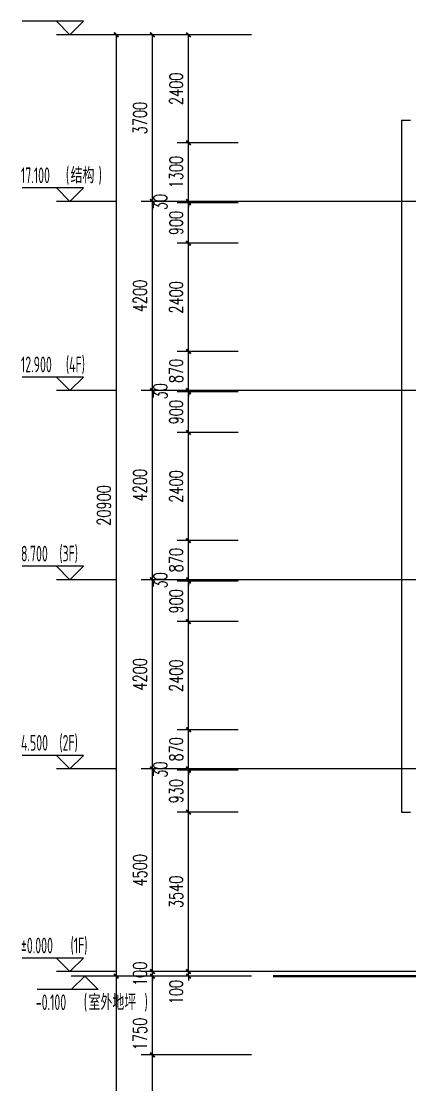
# Model space of a CAD drawing. Extents: x 1106790 to 1313746, y -134124 to 12249.
# Drawn here: x 1240085 to 1248703, y -113800 to -90188 of the extents above; entities that cross this region are included whole.
import ezdxf

# ---------------------------------------------------------------- set-up
doc = ezdxf.new("R2010")
doc.units = 0
doc.header["$LTSCALE"] = 1000
doc.header["$MEASUREMENT"] = 0
for name, color, linetype in [('01-标注_尺寸', 124, 'Continuous'), ('01-标注_标高', 200, 'Continuous'), ('01-标注_轴线坐标', 132, 'Continuous'), ('02-TEXT_标注', 130, 'Continuous'), ('A-SUR_看线', 231, 'Continuous'), ('A_STR-砌块墙', 121, 'Continuous')]:
    doc.layers.add(name, color=color, linetype=linetype)
doc.layers.add('04-不打印_辅助线', color=165, linetype='Continuous', plot=False)
doc.styles.add('_TCH_DIM', font='ROS1', dxfattribs={"width": 0.8, "bigfont": 'JD'})
doc.styles.add('_TCH_DIM_T3', font='SIMPLEX', dxfattribs={"width": 0.705882, "bigfont": 'GBCBIG'})
doc.dimstyles.new('_TCH_ARCH&&100', dxfattribs={"dimtxt": 297.5, "dimasz": 100, "dimexe": 250, "dimexo": 300, "dimgap": 126.25, "dimtad": 1, "dimdec": 0, "dimzin": 0, "dimdsep": 46, "dimtxsty": '_TCH_DIM_T3', "dimblk": 'ARCHTICK', "dimcen": 0.09, "dimclrt": 7, "dimazin": 2, "dimtfac": 1, "dimtdec": 0, "dimtix": 1, "dimtmove": 2, "dimatfit": 3, "dimfxl": 0, "dimtolj": 1, "dimtzin": 0, "dimarcsym": 0})

# ---------------------------------------------------------------- blocks, each defined once
blk = doc.blocks.new('_ArchTick')
at = {"color": 0, "linetype": 'ByBlock', "const_width": 0.4}
blk.add_lwpolyline([(-0.5, -0.5), (0.5, 0.5)], dxfattribs=at)
blk = doc.blocks.new('*D303')
at = {"layer": '01-标注_轴线坐标', "color": 0, "lineweight": -2, "transparency": 16777216}
for p, q in [((1245194, -111388), (1241944, -111388)), ((1242194, -117538), (1242194, -111388)), ((1245194, -117538), (1241944, -117538))]:
    blk.add_line(p, q, dxfattribs=at)
at = {"layer": 'Defpoints', "color": 0, "transparency": 16777216}
for p in [(1242194, -111388), (1245494, -111388), (1245494, -117538)]:
    blk.add_point(p, dxfattribs=at)
at = {"layer": '01-标注_轴线坐标', "color": 0, "lineweight": -2, "transparency": 16777216, "xscale": 100, "yscale": 100, "zscale": 100}
for p, rotation in [((1242194, -111388), 90), ((1242194, -117538), 270)]:
    blk.add_blockref('_ArchTick', p, dxfattribs=dict(at, rotation=rotation))
at = {"layer": '01-标注_轴线坐标', "color": 7, "transparency": 16777216, "insert": (1241919, -114463), "char_height": 297.5, "attachment_point": 5, "rotation": 90, "style": '_TCH_DIM_T3'}
blk.add_mtext('\\A1;6150', dxfattribs=at)
blk = doc.blocks.new('*D304')
at = {"layer": '01-标注_轴线坐标', "color": 0, "lineweight": -2, "transparency": 16777216}
for p, q in [((1245194, -90488), (1241944, -90488)), ((1242194, -111388), (1242194, -90488)), ((1245194, -111388), (1241944, -111388))]:
    blk.add_line(p, q, dxfattribs=at)
at = {"layer": 'Defpoints', "color": 0, "transparency": 16777216}
for p in [(1242194, -90488), (1245494, -90488), (1245494, -111388)]:
    blk.add_point(p, dxfattribs=at)
at = {"layer": '01-标注_轴线坐标', "color": 0, "lineweight": -2, "transparency": 16777216, "xscale": 100, "yscale": 100, "zscale": 100}
for p, rotation in [((1242194, -90488), 90), ((1242194, -111388), 270)]:
    blk.add_blockref('_ArchTick', p, dxfattribs=dict(at, rotation=rotation))
at = {"layer": '01-标注_轴线坐标', "color": 7, "transparency": 16777216, "insert": (1241919, -100938), "char_height": 297.5, "attachment_point": 5, "rotation": 90, "style": '_TCH_DIM_T3'}
blk.add_mtext('\\A1;20900', dxfattribs=at)
blk = doc.blocks.new('*D305')
at = {"layer": '01-标注_轴线坐标', "color": 0, "lineweight": -2, "transparency": 16777216}
for p, q in [((1245194, -113138), (1242744, -113138)), ((1242994, -117538), (1242994, -113138)), ((1245194, -117538), (1242744, -117538))]:
    blk.add_line(p, q, dxfattribs=at)
at = {"layer": 'Defpoints', "color": 0, "transparency": 16777216}
for p in [(1242994, -113138), (1245494, -113138), (1245494, -117538)]:
    blk.add_point(p, dxfattribs=at)
at = {"layer": '01-标注_轴线坐标', "color": 0, "lineweight": -2, "transparency": 16777216, "xscale": 100, "yscale": 100, "zscale": 100}
for p, rotation in [((1242994, -113138), 90), ((1242994, -117538), 270)]:
    blk.add_blockref('_ArchTick', p, dxfattribs=dict(at, rotation=rotation))
at = {"layer": '01-标注_轴线坐标', "color": 7, "transparency": 16777216, "insert": (1242719, -115338), "char_height": 297.5, "attachment_point": 5, "rotation": 90, "style": '_TCH_DIM_T3'}
blk.add_mtext('\\A1;4400', dxfattribs=at)
blk = doc.blocks.new('*D306')
at = {"layer": '01-标注_轴线坐标', "color": 0, "lineweight": -2, "transparency": 16777216}
for p, q in [((1245194, -111388), (1242744, -111388)), ((1242994, -113138), (1242994, -111388)), ((1245194, -113138), (1242744, -113138))]:
    blk.add_line(p, q, dxfattribs=at)
at = {"layer": 'Defpoints', "color": 0, "transparency": 16777216}
for p in [(1242994, -111388), (1245494, -111388), (1245494, -113138)]:
    blk.add_point(p, dxfattribs=at)
at = {"layer": '01-标注_轴线坐标', "color": 0, "lineweight": -2, "transparency": 16777216, "xscale": 100, "yscale": 100, "zscale": 100}
for p, rotation in [((1242994, -111388), 90), ((1242994, -113138), 270)]:
    blk.add_blockref('_ArchTick', p, dxfattribs=dict(at, rotation=rotation))
at = {"layer": '01-标注_轴线坐标', "color": 7, "transparency": 16777216, "insert": (1242719, -112673), "char_height": 297.5, "attachment_point": 5, "rotation": 90, "style": '_TCH_DIM_T3'}
blk.add_mtext('\\A1;1750', dxfattribs=at)
blk = doc.blocks.new('*D307')
at = {"layer": '01-标注_轴线坐标', "color": 0, "lineweight": -2, "transparency": 16777216}
for p, q in [((1242994, -111288), (1242994, -111188)), ((1245194, -111288), (1242744, -111288)), ((1245194, -111388), (1242744, -111388)), ((1242994, -111388), (1242994, -111288)), ((1242994, -111388), (1242994, -111488))]:
    blk.add_line(p, q, dxfattribs=at)
at = {"layer": 'Defpoints', "color": 0, "transparency": 16777216}
for p in [(1242994, -111288), (1245494, -111288), (1245494, -111388)]:
    blk.add_point(p, dxfattribs=at)
at = {"layer": '01-标注_轴线坐标', "color": 0, "lineweight": -2, "transparency": 16777216, "xscale": 100, "yscale": 100, "zscale": 100}
for p, rotation in [((1242994, -111288), 270), ((1242994, -111388), 90)]:
    blk.add_blockref('_ArchTick', p, dxfattribs=dict(at, rotation=rotation))
at = {"layer": '01-标注_轴线坐标', "color": 7, "transparency": 16777216, "insert": (1242719, -111338), "char_height": 297.5, "attachment_point": 5, "rotation": 90, "style": '_TCH_DIM_T3'}
blk.add_mtext('\\A1;100', dxfattribs=at)
blk = doc.blocks.new('*D308')
at = {"layer": '01-标注_轴线坐标', "color": 0, "lineweight": -2, "transparency": 16777216}
for p, q in [((1245194, -106788), (1242744, -106788)), ((1242994, -111288), (1242994, -106788)), ((1245194, -111288), (1242744, -111288))]:
    blk.add_line(p, q, dxfattribs=at)
at = {"layer": 'Defpoints', "color": 0, "transparency": 16777216}
for p in [(1242994, -106788), (1245494, -106788), (1245494, -111288)]:
    blk.add_point(p, dxfattribs=at)
at = {"layer": '01-标注_轴线坐标', "color": 0, "lineweight": -2, "transparency": 16777216, "xscale": 100, "yscale": 100, "zscale": 100}
for p, rotation in [((1242994, -106788), 90), ((1242994, -111288), 270)]:
    blk.add_blockref('_ArchTick', p, dxfattribs=dict(at, rotation=rotation))
at = {"layer": '01-标注_轴线坐标', "color": 7, "transparency": 16777216, "insert": (1242719, -109038), "char_height": 297.5, "attachment_point": 5, "rotation": 90, "style": '_TCH_DIM_T3'}
blk.add_mtext('\\A1;4500', dxfattribs=at)
blk = doc.blocks.new('*D309')
at = {"layer": '01-标注_轴线坐标', "color": 0, "lineweight": -2, "transparency": 16777216}
for p, q in [((1245194, -102588), (1242744, -102588)), ((1242994, -106788), (1242994, -102588)), ((1245194, -106788), (1242744, -106788))]:
    blk.add_line(p, q, dxfattribs=at)
at = {"layer": 'Defpoints', "color": 0, "transparency": 16777216}
for p in [(1242994, -102588), (1245494, -102588), (1245494, -106788)]:
    blk.add_point(p, dxfattribs=at)
at = {"layer": '01-标注_轴线坐标', "color": 0, "lineweight": -2, "transparency": 16777216, "xscale": 100, "yscale": 100, "zscale": 100}
for p, rotation in [((1242994, -102588), 90), ((1242994, -106788), 270)]:
    blk.add_blockref('_ArchTick', p, dxfattribs=dict(at, rotation=rotation))
at = {"layer": '01-标注_轴线坐标', "color": 7, "transparency": 16777216, "insert": (1242719, -104688), "char_height": 297.5, "attachment_point": 5, "rotation": 90, "style": '_TCH_DIM_T3'}
blk.add_mtext('\\A1;4200', dxfattribs=at)
blk = doc.blocks.new('*D310')
at = {"layer": '01-标注_轴线坐标', "color": 0, "lineweight": -2, "transparency": 16777216}
for p, q in [((1245194, -98388), (1242744, -98388)), ((1242994, -102588), (1242994, -98388)), ((1245194, -102588), (1242744, -102588))]:
    blk.add_line(p, q, dxfattribs=at)
at = {"layer": 'Defpoints', "color": 0, "transparency": 16777216}
for p in [(1242994, -98388), (1245494, -98388), (1245494, -102588)]:
    blk.add_point(p, dxfattribs=at)
at = {"layer": '01-标注_轴线坐标', "color": 0, "lineweight": -2, "transparency": 16777216, "xscale": 100, "yscale": 100, "zscale": 100}
for p, rotation in [((1242994, -98388), 90), ((1242994, -102588), 270)]:
    blk.add_blockref('_ArchTick', p, dxfattribs=dict(at, rotation=rotation))
at = {"layer": '01-标注_轴线坐标', "color": 7, "transparency": 16777216, "insert": (1242719, -100488), "char_height": 297.5, "attachment_point": 5, "rotation": 90, "style": '_TCH_DIM_T3'}
blk.add_mtext('\\A1;4200', dxfattribs=at)
blk = doc.blocks.new('*D311')
at = {"layer": '01-标注_轴线坐标', "color": 0, "lineweight": -2, "transparency": 16777216}
for p, q in [((1245194, -94188), (1242744, -94188)), ((1242994, -98388), (1242994, -94188)), ((1245194, -98388), (1242744, -98388))]:
    blk.add_line(p, q, dxfattribs=at)
at = {"layer": 'Defpoints', "color": 0, "transparency": 16777216}
for p in [(1242994, -94188), (1245494, -94188), (1245494, -98388)]:
    blk.add_point(p, dxfattribs=at)
at = {"layer": '01-标注_轴线坐标', "color": 0, "lineweight": -2, "transparency": 16777216, "xscale": 100, "yscale": 100, "zscale": 100}
for p, rotation in [((1242994, -94188), 90), ((1242994, -98388), 270)]:
    blk.add_blockref('_ArchTick', p, dxfattribs=dict(at, rotation=rotation))
at = {"layer": '01-标注_轴线坐标', "color": 7, "transparency": 16777216, "insert": (1242719, -96288), "char_height": 297.5, "attachment_point": 5, "rotation": 90, "style": '_TCH_DIM_T3'}
blk.add_mtext('\\A1;4200', dxfattribs=at)
blk = doc.blocks.new('*D312')
at = {"layer": '01-标注_轴线坐标', "color": 0, "lineweight": -2, "transparency": 16777216}
for p, q in [((1245194, -90488), (1242744, -90488)), ((1242994, -94188), (1242994, -90488)), ((1245194, -94188), (1242744, -94188))]:
    blk.add_line(p, q, dxfattribs=at)
at = {"layer": 'Defpoints', "color": 0, "transparency": 16777216}
for p in [(1242994, -90488), (1245494, -90488), (1245494, -94188)]:
    blk.add_point(p, dxfattribs=at)
at = {"layer": '01-标注_轴线坐标', "color": 0, "lineweight": -2, "transparency": 16777216, "xscale": 100, "yscale": 100, "zscale": 100}
for p, rotation in [((1242994, -90488), 90), ((1242994, -94188), 270)]:
    blk.add_blockref('_ArchTick', p, dxfattribs=dict(at, rotation=rotation))
at = {"layer": '01-标注_轴线坐标', "color": 7, "transparency": 16777216, "insert": (1242719, -92338), "char_height": 297.5, "attachment_point": 5, "rotation": 90, "style": '_TCH_DIM_T3'}
blk.add_mtext('\\A1;3700', dxfattribs=at)
blk = doc.blocks.new('*D313')
at = {"layer": '01-标注_尺寸', "color": 0, "lineweight": -2, "transparency": 16777216}
for p, q in [((1244894, -90488), (1243544, -90488)), ((1243794, -92888), (1243794, -90488)), ((1244894, -92888), (1243544, -92888))]:
    blk.add_line(p, q, dxfattribs=at)
at = {"layer": 'Defpoints', "color": 0, "transparency": 16777216}
for p in [(1243794, -90488), (1245194, -90488), (1245194, -92888)]:
    blk.add_point(p, dxfattribs=at)
at = {"layer": '01-标注_尺寸', "color": 0, "lineweight": -2, "transparency": 16777216, "xscale": 100, "yscale": 100, "zscale": 100}
for p, rotation in [((1243794, -90488), 90), ((1243794, -92888), 270)]:
    blk.add_blockref('_ArchTick', p, dxfattribs=dict(at, rotation=rotation))
at = {"layer": '01-标注_尺寸', "color": 7, "transparency": 16777216, "insert": (1243519, -91688), "char_height": 297.5, "attachment_point": 5, "rotation": 90, "style": '_TCH_DIM_T3'}
blk.add_mtext('\\A1;2400', dxfattribs=at)
blk = doc.blocks.new('*D314')
at = {"layer": '01-标注_尺寸', "color": 0, "lineweight": -2, "transparency": 16777216}
for p, q in [((1244894, -92888), (1243544, -92888)), ((1243794, -94188), (1243794, -92888)), ((1244894, -94188), (1243544, -94188))]:
    blk.add_line(p, q, dxfattribs=at)
at = {"layer": 'Defpoints', "color": 0, "transparency": 16777216}
for p in [(1243794, -92888), (1245194, -92888), (1245194, -94188)]:
    blk.add_point(p, dxfattribs=at)
at = {"layer": '01-标注_尺寸', "color": 0, "lineweight": -2, "transparency": 16777216, "xscale": 100, "yscale": 100, "zscale": 100}
for p, rotation in [((1243794, -92888), 90), ((1243794, -94188), 270)]:
    blk.add_blockref('_ArchTick', p, dxfattribs=dict(at, rotation=rotation))
at = {"layer": '01-标注_尺寸', "color": 7, "transparency": 16777216, "insert": (1243519, -93538), "char_height": 297.5, "attachment_point": 5, "rotation": 90, "style": '_TCH_DIM_T3'}
blk.add_mtext('\\A1;1300', dxfattribs=at)
blk = doc.blocks.new('*D315')
at = {"layer": '01-标注_尺寸', "color": 0, "lineweight": -2, "transparency": 16777216}
for p, q in [((1244894, -94188), (1243544, -94188)), ((1243794, -94188), (1243794, -94088)), ((1243794, -94218), (1243794, -94188)), ((1244894, -94218), (1243544, -94218)), ((1243794, -94218), (1243794, -94318))]:
    blk.add_line(p, q, dxfattribs=at)
at = {"layer": 'Defpoints', "color": 0, "transparency": 16777216}
for p in [(1243794, -94188), (1245194, -94188), (1245194, -94218)]:
    blk.add_point(p, dxfattribs=at)
at = {"layer": '01-标注_尺寸', "color": 0, "lineweight": -2, "transparency": 16777216, "xscale": 100, "yscale": 100, "zscale": 100}
for p, rotation in [((1243794, -94188), 270), ((1243794, -94218), 90)]:
    blk.add_blockref('_ArchTick', p, dxfattribs=dict(at, rotation=rotation))
at = {"layer": '01-标注_尺寸', "color": 7, "transparency": 16777216, "insert": (1243169, -94203), "char_height": 297.5, "attachment_point": 5, "rotation": 90, "style": '_TCH_DIM_T3'}
blk.add_mtext('\\A1;30', dxfattribs=at)
blk = doc.blocks.new('*D316')
at = {"layer": '01-标注_尺寸', "color": 0, "lineweight": -2, "transparency": 16777216}
for p, q in [((1244894, -94218), (1243544, -94218)), ((1243794, -95118), (1243794, -94218)), ((1244894, -95118), (1243544, -95118))]:
    blk.add_line(p, q, dxfattribs=at)
at = {"layer": 'Defpoints', "color": 0, "transparency": 16777216}
for p in [(1243794, -94218), (1245194, -94218), (1245194, -95118)]:
    blk.add_point(p, dxfattribs=at)
at = {"layer": '01-标注_尺寸', "color": 0, "lineweight": -2, "transparency": 16777216, "xscale": 100, "yscale": 100, "zscale": 100}
for p, rotation in [((1243794, -94218), 90), ((1243794, -95118), 270)]:
    blk.add_blockref('_ArchTick', p, dxfattribs=dict(at, rotation=rotation))
at = {"layer": '01-标注_尺寸', "color": 7, "transparency": 16777216, "insert": (1243519, -94668), "char_height": 297.5, "attachment_point": 5, "rotation": 90, "style": '_TCH_DIM_T3'}
blk.add_mtext('\\A1;900', dxfattribs=at)
blk = doc.blocks.new('*D317')
at = {"layer": '01-标注_尺寸', "color": 0, "lineweight": -2, "transparency": 16777216}
for p, q in [((1244894, -95118), (1243544, -95118)), ((1243794, -97518), (1243794, -95118)), ((1244894, -97518), (1243544, -97518))]:
    blk.add_line(p, q, dxfattribs=at)
at = {"layer": 'Defpoints', "color": 0, "transparency": 16777216}
for p in [(1243794, -95118), (1245194, -95118), (1245194, -97518)]:
    blk.add_point(p, dxfattribs=at)
at = {"layer": '01-标注_尺寸', "color": 0, "lineweight": -2, "transparency": 16777216, "xscale": 100, "yscale": 100, "zscale": 100}
for p, rotation in [((1243794, -95118), 90), ((1243794, -97518), 270)]:
    blk.add_blockref('_ArchTick', p, dxfattribs=dict(at, rotation=rotation))
at = {"layer": '01-标注_尺寸', "color": 7, "transparency": 16777216, "insert": (1243519, -96318), "char_height": 297.5, "attachment_point": 5, "rotation": 90, "style": '_TCH_DIM_T3'}
blk.add_mtext('\\A1;2400', dxfattribs=at)
blk = doc.blocks.new('*D318')
at = {"layer": '01-标注_尺寸', "color": 0, "lineweight": -2, "transparency": 16777216}
for p, q in [((1244894, -97518), (1243544, -97518)), ((1243794, -98388), (1243794, -97518)), ((1244894, -98388), (1243544, -98388))]:
    blk.add_line(p, q, dxfattribs=at)
at = {"layer": 'Defpoints', "color": 0, "transparency": 16777216}
for p in [(1243794, -97518), (1245194, -97518), (1245194, -98388)]:
    blk.add_point(p, dxfattribs=at)
at = {"layer": '01-标注_尺寸', "color": 0, "lineweight": -2, "transparency": 16777216, "xscale": 100, "yscale": 100, "zscale": 100}
for p, rotation in [((1243794, -97518), 90), ((1243794, -98388), 270)]:
    blk.add_blockref('_ArchTick', p, dxfattribs=dict(at, rotation=rotation))
at = {"layer": '01-标注_尺寸', "color": 7, "transparency": 16777216, "insert": (1243519, -97953), "char_height": 297.5, "attachment_point": 5, "rotation": 90, "style": '_TCH_DIM_T3'}
blk.add_mtext('\\A1;870', dxfattribs=at)
blk = doc.blocks.new('*D319')
at = {"layer": '01-标注_尺寸', "color": 0, "lineweight": -2, "transparency": 16777216}
for p, q in [((1244894, -98388), (1243544, -98388)), ((1244894, -98418), (1243544, -98418)), ((1243794, -98388), (1243794, -98288)), ((1243794, -98418), (1243794, -98388)), ((1243794, -98418), (1243794, -98518))]:
    blk.add_line(p, q, dxfattribs=at)
at = {"layer": 'Defpoints', "color": 0, "transparency": 16777216}
for p in [(1243794, -98388), (1245194, -98388), (1245194, -98418)]:
    blk.add_point(p, dxfattribs=at)
at = {"layer": '01-标注_尺寸', "color": 0, "lineweight": -2, "transparency": 16777216, "xscale": 100, "yscale": 100, "zscale": 100}
for p, rotation in [((1243794, -98388), 270), ((1243794, -98418), 90)]:
    blk.add_blockref('_ArchTick', p, dxfattribs=dict(at, rotation=rotation))
at = {"layer": '01-标注_尺寸', "color": 7, "transparency": 16777216, "insert": (1243169, -98403), "char_height": 297.5, "attachment_point": 5, "rotation": 90, "style": '_TCH_DIM_T3'}
blk.add_mtext('\\A1;30', dxfattribs=at)
blk = doc.blocks.new('*D320')
at = {"layer": '01-标注_尺寸', "color": 0, "lineweight": -2, "transparency": 16777216}
for p, q in [((1244894, -98418), (1243544, -98418)), ((1243794, -99318), (1243794, -98418)), ((1244894, -99318), (1243544, -99318))]:
    blk.add_line(p, q, dxfattribs=at)
at = {"layer": 'Defpoints', "color": 0, "transparency": 16777216}
for p in [(1243794, -98418), (1245194, -98418), (1245194, -99318)]:
    blk.add_point(p, dxfattribs=at)
at = {"layer": '01-标注_尺寸', "color": 0, "lineweight": -2, "transparency": 16777216, "xscale": 100, "yscale": 100, "zscale": 100}
for p, rotation in [((1243794, -98418), 90), ((1243794, -99318), 270)]:
    blk.add_blockref('_ArchTick', p, dxfattribs=dict(at, rotation=rotation))
at = {"layer": '01-标注_尺寸', "color": 7, "transparency": 16777216, "insert": (1243519, -98868), "char_height": 297.5, "attachment_point": 5, "rotation": 90, "style": '_TCH_DIM_T3'}
blk.add_mtext('\\A1;900', dxfattribs=at)
blk = doc.blocks.new('*D321')
at = {"layer": '01-标注_尺寸', "color": 0, "lineweight": -2, "transparency": 16777216}
for p, q in [((1244894, -99318), (1243544, -99318)), ((1243794, -101718), (1243794, -99318)), ((1244894, -101718), (1243544, -101718))]:
    blk.add_line(p, q, dxfattribs=at)
at = {"layer": 'Defpoints', "color": 0, "transparency": 16777216}
for p in [(1243794, -99318), (1245194, -99318), (1245194, -101718)]:
    blk.add_point(p, dxfattribs=at)
at = {"layer": '01-标注_尺寸', "color": 0, "lineweight": -2, "transparency": 16777216, "xscale": 100, "yscale": 100, "zscale": 100}
for p, rotation in [((1243794, -99318), 90), ((1243794, -101718), 270)]:
    blk.add_blockref('_ArchTick', p, dxfattribs=dict(at, rotation=rotation))
at = {"layer": '01-标注_尺寸', "color": 7, "transparency": 16777216, "insert": (1243519, -100518), "char_height": 297.5, "attachment_point": 5, "rotation": 90, "style": '_TCH_DIM_T3'}
blk.add_mtext('\\A1;2400', dxfattribs=at)
blk = doc.blocks.new('*D322')
at = {"layer": '01-标注_尺寸', "color": 0, "lineweight": -2, "transparency": 16777216}
for p, q in [((1244894, -101718), (1243544, -101718)), ((1243794, -102588), (1243794, -101718)), ((1244894, -102588), (1243544, -102588))]:
    blk.add_line(p, q, dxfattribs=at)
at = {"layer": 'Defpoints', "color": 0, "transparency": 16777216}
for p in [(1243794, -101718), (1245194, -101718), (1245194, -102588)]:
    blk.add_point(p, dxfattribs=at)
at = {"layer": '01-标注_尺寸', "color": 0, "lineweight": -2, "transparency": 16777216, "xscale": 100, "yscale": 100, "zscale": 100}
for p, rotation in [((1243794, -101718), 90), ((1243794, -102588), 270)]:
    blk.add_blockref('_ArchTick', p, dxfattribs=dict(at, rotation=rotation))
at = {"layer": '01-标注_尺寸', "color": 7, "transparency": 16777216, "insert": (1243519, -102153), "char_height": 297.5, "attachment_point": 5, "rotation": 90, "style": '_TCH_DIM_T3'}
blk.add_mtext('\\A1;870', dxfattribs=at)
blk = doc.blocks.new('*D323')
at = {"layer": '01-标注_尺寸', "color": 0, "lineweight": -2, "transparency": 16777216}
for p, q in [((1244894, -102588), (1243544, -102588)), ((1244894, -102618), (1243544, -102618)), ((1243794, -102588), (1243794, -102488)), ((1243794, -102618), (1243794, -102588)), ((1243794, -102618), (1243794, -102718))]:
    blk.add_line(p, q, dxfattribs=at)
at = {"layer": 'Defpoints', "color": 0, "transparency": 16777216}
for p in [(1243794, -102588), (1245194, -102588), (1245194, -102618)]:
    blk.add_point(p, dxfattribs=at)
at = {"layer": '01-标注_尺寸', "color": 0, "lineweight": -2, "transparency": 16777216, "xscale": 100, "yscale": 100, "zscale": 100}
for p, rotation in [((1243794, -102588), 270), ((1243794, -102618), 90)]:
    blk.add_blockref('_ArchTick', p, dxfattribs=dict(at, rotation=rotation))
at = {"layer": '01-标注_尺寸', "color": 7, "transparency": 16777216, "insert": (1243169, -102603), "char_height": 297.5, "attachment_point": 5, "rotation": 90, "style": '_TCH_DIM_T3'}
blk.add_mtext('\\A1;30', dxfattribs=at)
blk = doc.blocks.new('*D324')
at = {"layer": '01-标注_尺寸', "color": 0, "lineweight": -2, "transparency": 16777216}
for p, q in [((1244894, -102618), (1243544, -102618)), ((1243794, -103518), (1243794, -102618)), ((1244894, -103518), (1243544, -103518))]:
    blk.add_line(p, q, dxfattribs=at)
at = {"layer": 'Defpoints', "color": 0, "transparency": 16777216}
for p in [(1243794, -102618), (1245194, -102618), (1245194, -103518)]:
    blk.add_point(p, dxfattribs=at)
at = {"layer": '01-标注_尺寸', "color": 0, "lineweight": -2, "transparency": 16777216, "xscale": 100, "yscale": 100, "zscale": 100}
for p, rotation in [((1243794, -102618), 90), ((1243794, -103518), 270)]:
    blk.add_blockref('_ArchTick', p, dxfattribs=dict(at, rotation=rotation))
at = {"layer": '01-标注_尺寸', "color": 7, "transparency": 16777216, "insert": (1243519, -103068), "char_height": 297.5, "attachment_point": 5, "rotation": 90, "style": '_TCH_DIM_T3'}
blk.add_mtext('\\A1;900', dxfattribs=at)
blk = doc.blocks.new('*D325')
at = {"layer": '01-标注_尺寸', "color": 0, "lineweight": -2, "transparency": 16777216}
for p, q in [((1244894, -103518), (1243544, -103518)), ((1243794, -105918), (1243794, -103518)), ((1244894, -105918), (1243544, -105918))]:
    blk.add_line(p, q, dxfattribs=at)
at = {"layer": 'Defpoints', "color": 0, "transparency": 16777216}
for p in [(1243794, -103518), (1245194, -103518), (1245194, -105918)]:
    blk.add_point(p, dxfattribs=at)
at = {"layer": '01-标注_尺寸', "color": 0, "lineweight": -2, "transparency": 16777216, "xscale": 100, "yscale": 100, "zscale": 100}
for p, rotation in [((1243794, -103518), 90), ((1243794, -105918), 270)]:
    blk.add_blockref('_ArchTick', p, dxfattribs=dict(at, rotation=rotation))
at = {"layer": '01-标注_尺寸', "color": 7, "transparency": 16777216, "insert": (1243519, -104718), "char_height": 297.5, "attachment_point": 5, "rotation": 90, "style": '_TCH_DIM_T3'}
blk.add_mtext('\\A1;2400', dxfattribs=at)
blk = doc.blocks.new('*D326')
at = {"layer": '01-标注_尺寸', "color": 0, "lineweight": -2, "transparency": 16777216}
for p, q in [((1244894, -105918), (1243544, -105918)), ((1243794, -106788), (1243794, -105918)), ((1244894, -106788), (1243544, -106788))]:
    blk.add_line(p, q, dxfattribs=at)
at = {"layer": 'Defpoints', "color": 0, "transparency": 16777216}
for p in [(1243794, -105918), (1245194, -105918), (1245194, -106788)]:
    blk.add_point(p, dxfattribs=at)
at = {"layer": '01-标注_尺寸', "color": 0, "lineweight": -2, "transparency": 16777216, "xscale": 100, "yscale": 100, "zscale": 100}
for p, rotation in [((1243794, -105918), 90), ((1243794, -106788), 270)]:
    blk.add_blockref('_ArchTick', p, dxfattribs=dict(at, rotation=rotation))
at = {"layer": '01-标注_尺寸', "color": 7, "transparency": 16777216, "insert": (1243519, -106353), "char_height": 297.5, "attachment_point": 5, "rotation": 90, "style": '_TCH_DIM_T3'}
blk.add_mtext('\\A1;870', dxfattribs=at)
blk = doc.blocks.new('*D327')
at = {"layer": '01-标注_尺寸', "color": 0, "lineweight": -2, "transparency": 16777216}
for p, q in [((1243794, -106788), (1243794, -106688)), ((1244894, -106788), (1243544, -106788)), ((1244894, -106818), (1243544, -106818)), ((1243794, -106818), (1243794, -106788)), ((1243794, -106818), (1243794, -106918))]:
    blk.add_line(p, q, dxfattribs=at)
at = {"layer": 'Defpoints', "color": 0, "transparency": 16777216}
for p in [(1243794, -106788), (1245194, -106788), (1245194, -106818)]:
    blk.add_point(p, dxfattribs=at)
at = {"layer": '01-标注_尺寸', "color": 0, "lineweight": -2, "transparency": 16777216, "xscale": 100, "yscale": 100, "zscale": 100}
for p, rotation in [((1243794, -106788), 270), ((1243794, -106818), 90)]:
    blk.add_blockref('_ArchTick', p, dxfattribs=dict(at, rotation=rotation))
at = {"layer": '01-标注_尺寸', "color": 7, "transparency": 16777216, "insert": (1243169, -106803), "char_height": 297.5, "attachment_point": 5, "rotation": 90, "style": '_TCH_DIM_T3'}
blk.add_mtext('\\A1;30', dxfattribs=at)
blk = doc.blocks.new('*D328')
at = {"layer": '01-标注_尺寸', "color": 0, "lineweight": -2, "transparency": 16777216}
for p, q in [((1244894, -106818), (1243544, -106818)), ((1243794, -107748), (1243794, -106818)), ((1244894, -107748), (1243544, -107748))]:
    blk.add_line(p, q, dxfattribs=at)
at = {"layer": 'Defpoints', "color": 0, "transparency": 16777216}
for p in [(1243794, -106818), (1245194, -106818), (1245194, -107748)]:
    blk.add_point(p, dxfattribs=at)
at = {"layer": '01-标注_尺寸', "color": 0, "lineweight": -2, "transparency": 16777216, "xscale": 100, "yscale": 100, "zscale": 100}
for p, rotation in [((1243794, -106818), 90), ((1243794, -107748), 270)]:
    blk.add_blockref('_ArchTick', p, dxfattribs=dict(at, rotation=rotation))
at = {"layer": '01-标注_尺寸', "color": 7, "transparency": 16777216, "insert": (1243519, -107283), "char_height": 297.5, "attachment_point": 5, "rotation": 90, "style": '_TCH_DIM_T3'}
blk.add_mtext('\\A1;930', dxfattribs=at)
blk = doc.blocks.new('*D329')
at = {"layer": '01-标注_尺寸', "color": 0, "lineweight": -2, "transparency": 16777216}
for p, q in [((1244894, -107748), (1243544, -107748)), ((1243794, -111288), (1243794, -107748)), ((1244894, -111288), (1243544, -111288))]:
    blk.add_line(p, q, dxfattribs=at)
at = {"layer": 'Defpoints', "color": 0, "transparency": 16777216}
for p in [(1243794, -107748), (1245194, -107748), (1245194, -111288)]:
    blk.add_point(p, dxfattribs=at)
at = {"layer": '01-标注_尺寸', "color": 0, "lineweight": -2, "transparency": 16777216, "xscale": 100, "yscale": 100, "zscale": 100}
for p, rotation in [((1243794, -107748), 90), ((1243794, -111288), 270)]:
    blk.add_blockref('_ArchTick', p, dxfattribs=dict(at, rotation=rotation))
at = {"layer": '01-标注_尺寸', "color": 7, "transparency": 16777216, "insert": (1243519, -109518), "char_height": 297.5, "attachment_point": 5, "rotation": 90, "style": '_TCH_DIM_T3'}
blk.add_mtext('\\A1;3540', dxfattribs=at)
blk = doc.blocks.new('*D330')
at = {"layer": '01-标注_尺寸', "color": 0, "lineweight": -2, "transparency": 16777216}
for p, q in [((1243794, -111288), (1243794, -111188)), ((1244894, -111288), (1243544, -111288)), ((1244894, -111388), (1243544, -111388)), ((1243794, -111388), (1243794, -111288)), ((1243794, -111388), (1243794, -111488))]:
    blk.add_line(p, q, dxfattribs=at)
at = {"layer": 'Defpoints', "color": 0, "transparency": 16777216}
for p in [(1243794, -111288), (1245194, -111288), (1245194, -111388)]:
    blk.add_point(p, dxfattribs=at)
at = {"layer": '01-标注_尺寸', "color": 0, "lineweight": -2, "transparency": 16777216, "xscale": 100, "yscale": 100, "zscale": 100}
for p, rotation in [((1243794, -111288), 270), ((1243794, -111388), 90)]:
    blk.add_blockref('_ArchTick', p, dxfattribs=dict(at, rotation=rotation))
at = {"layer": '01-标注_尺寸', "color": 7, "transparency": 16777216, "insert": (1243519, -111743), "char_height": 297.5, "attachment_point": 5, "rotation": 90, "style": '_TCH_DIM_T3'}
blk.add_mtext('\\A1;100', dxfattribs=at)

msp = doc.modelspace()

# ---------------------------------------------------------------- linework, layer by layer
at = {"layer": '01-标注_标高'}
for p, q in [((1241464.6, -90188.5), (1240108, -90188.5)), ((1241164.6, -90488.5), (1240864.6, -90188.5)), ((1241164.6, -90488.5), (1241464.6, -90188.5)), ((1242193.7, -90488.5), (1240864.6, -90488.5)), ((1241464.6, -93888.5), (1240108, -93888.5)), ((1241164.6, -94188.5), (1240864.6, -93888.5)), ((1241164.6, -94188.5), (1241464.6, -93888.5)), ((1242193.7, -94188.5), (1240864.6, -94188.5)), ((1241464.6, -98088.5), (1240108, -98088.5)), ((1241164.6, -98388.5), (1240864.6, -98088.5)), ((1241164.6, -98388.5), (1241464.6, -98088.5)), ((1242193.7, -98388.5), (1240864.6, -98388.5)), ((1241464.6, -102288.5), (1240108, -102288.5)), ((1241164.6, -102588.5), (1240864.6, -102288.5)), ((1241164.6, -102588.5), (1241464.6, -102288.5)), ((1242193.7, -102588.5), (1240864.6, -102588.5)), ((1241464.6, -106488.5), (1240108, -106488.5)), ((1241164.6, -106788.5), (1240864.6, -106488.5)), ((1241164.6, -106788.5), (1241464.6, -106488.5)), ((1242193.7, -106788.5), (1240864.6, -106788.5)), ((1241464.6, -110988.5), (1240108, -110988.5)), ((1241164.6, -111288.5), (1240864.6, -110988.5)), ((1241164.6, -111288.5), (1241464.6, -110988.5)), ((1242193.7, -111288.5), (1240864.6, -111288.5)), ((1241493.7, -111388.5), (1241193.7, -111688.5)), ((1242193.7, -111388.5), (1241193.7, -111388.5)), ((1241493.7, -111388.5), (1241793.7, -111688.5)), ((1241793.7, -111688.5), (1240437.1, -111688.5))]:
    msp.add_line(p, q, dxfattribs=at)
at = {"layer": '04-不打印_辅助线'}
for p, q in [((1295425.9, -94188.5), (1243069.1, -94188.5)), ((1295425.9, -98388.5), (1243069.1, -98388.5)), ((1295425.9, -102588.5), (1243069.1, -102588.5)), ((1295425.9, -106788.5), (1243069.1, -106788.5)), ((1295425.9, -111288.5), (1243069.1, -111288.5))]:
    msp.add_line(p, q, dxfattribs=at)
at = {"layer": 'A-SUR_看线'}
msp.add_lwpolyline([(1248718.4, -92388.5), (1248518.4, -92388.5), (1248518.4, -107748.5), (1248718.4, -107748.5)], dxfattribs=at)
at = {"layer": 'A_STR-砌块墙', "const_width": 50}
msp.add_lwpolyline([(1245671.5, -111388.5), (1250760.8, -111388.5)], dxfattribs=at)

# ---------------------------------------------------------------- texts
at = {"layer": '02-TEXT_标注', "style": '_TCH_DIM'}
for s, height, width, p in [('17.100', 350, 0.64, (1240078, -93783.5)), ('(', 350, 0.64, (1241075.3, -93783.5)), ('结构', 347.29, 0.8, (1241179.8, -93783.5)), (')', 350, 0.64, (1241800.6, -93783.5)), ('12.900', 350, 0.64, (1240078, -97983.5)), ('(4F)', 350, 0.64, (1241075.3, -97983.5)), ('8.700', 350, 0.64, (1240078, -102183.5)), ('(3F)', 350, 0.64, (1240929.3, -102183.5)), ('(2F)', 350, 0.64, (1240929.3, -106383.5)), ('4.500', 350, 0.64, (1240078, -106383.5)), ('(1F)', 350, 0.64, (1241178.3, -110883.5)), ('%%P0.000', 350, 0.64, (1240078, -110883.5)), ('-0.100', 350, 0.64, (1240407.1, -112143.5)), ('(', 350, 0.64, (1241473, -112143.5)), ('室外地坪', 347.29, 0.8, (1241577.6, -112143.5)), (')', 350, 0.64, (1242819.1, -112143.5))]:
    msp.add_text(s, height=height, dxfattribs=dict(at, width=width)).set_placement(p)

# ---------------------------------------------------------------- dimensions: what is measured, and where the dimension line sits
at = {"layer": '01-标注_尺寸'}
for p1, p2, picture, middle in [((1245193.7, -92888.5), (1245193.7, -90488.5), '*D313', (1243518.7, -91688.5)), ((1245193.7, -94188.5), (1245193.7, -92888.5), '*D314', (1243518.7, -93538.5)), ((1245193.7, -95118.5), (1245193.7, -94218.5), '*D316', (1243518.7, -94668.5)), ((1245193.7, -97518.5), (1245193.7, -95118.5), '*D317', (1243518.7, -96318.5)), ((1245193.7, -98388.5), (1245193.7, -97518.5), '*D318', (1243518.7, -97953.5)), ((1245193.7, -99318.5), (1245193.7, -98418.5), '*D320', (1243518.7, -98868.5)), ((1245193.7, -101718.5), (1245193.7, -99318.5), '*D321', (1243518.7, -100518.5)), ((1245193.7, -102588.5), (1245193.7, -101718.5), '*D322', (1243518.7, -102153.5)), ((1245193.7, -103518.5), (1245193.7, -102618.5), '*D324', (1243518.7, -103068.5)), ((1245193.7, -105918.5), (1245193.7, -103518.5), '*D325', (1243518.7, -104718.5)), ((1245193.7, -106788.5), (1245193.7, -105918.5), '*D326', (1243518.7, -106353.5)), ((1245193.7, -107748.5), (1245193.7, -106818.5), '*D328', (1243518.7, -107283.5)), ((1245193.7, -111288.5), (1245193.7, -107748.5), '*D329', (1243518.7, -109518.5))]:
    dim = msp.add_aligned_dim(p1=p1, p2=p2, distance=1400, dimstyle='_TCH_ARCH&&100', dxfattribs=at)
    dim.commit()
    dim.dimension.update_dxf_attribs({"geometry": picture, "text_midpoint": middle})
for base, p1, p2, picture, middle in [((1243793.7, -94188.5), (1245193.7, -94218.5), (1245193.7, -94188.5), '*D315', (1243168.7, -94203.5)), ((1243793.7, -98388.5), (1245193.7, -98418.5), (1245193.7, -98388.5), '*D319', (1243168.7, -98403.5)), ((1243793.7, -102588.5), (1245193.7, -102618.5), (1245193.7, -102588.5), '*D323', (1243168.7, -102603.5)), ((1243793.7, -106788.5), (1245193.7, -106818.5), (1245193.7, -106788.5), '*D327', (1243168.7, -106803.5)), ((1243793.7, -111288.5), (1245193.7, -111388.5), (1245193.7, -111288.5), '*D330', (1243518.7, -111743.5))]:
    dim = msp.add_linear_dim(base=base, p1=p1, p2=p2, angle=90, dimstyle='_TCH_ARCH&&100', dxfattribs=at)
    dim.commit()
    dim.dimension.update_dxf_attribs({"geometry": picture, "text_midpoint": middle, "dimtype": 161})
at = {"layer": '01-标注_轴线坐标'}
for p1, p2, distance, picture, middle in [((1245493.7, -111388.5), (1245493.7, -90488.5), 3300, '*D304', (1241918.7, -100938.5)), ((1245493.7, -94188.5), (1245493.7, -90488.5), 2500, '*D312', (1242718.7, -92338.5)), ((1245493.7, -98388.5), (1245493.7, -94188.5), 2500, '*D311', (1242718.7, -96288.5)), ((1245493.7, -102588.5), (1245493.7, -98388.5), 2500, '*D310', (1242718.7, -100488.5)), ((1245493.7, -106788.5), (1245493.7, -102588.5), 2500, '*D309', (1242718.7, -104688.5)), ((1245493.7, -111288.5), (1245493.7, -106788.5), 2500, '*D308', (1242718.7, -109038.5)), ((1245493.7, -111388.5), (1245493.7, -111288.5), 2500, '*D307', (1242718.7, -111338.5)), ((1245493.7, -117538.5), (1245493.7, -111388.5), 3300, '*D303', (1241918.7, -114463.5)), ((1245493.7, -117538.5), (1245493.7, -113138.5), 2500, '*D305', (1242718.7, -115338.5))]:
    dim = msp.add_aligned_dim(p1=p1, p2=p2, distance=distance, dimstyle='_TCH_ARCH&&100', dxfattribs=at)
    dim.commit()
    dim.dimension.update_dxf_attribs({"geometry": picture, "text_midpoint": middle})
dim = msp.add_linear_dim(base=(1242993.7, -111388.5), p1=(1245493.7, -113138.5), p2=(1245493.7, -111388.5), angle=90, dimstyle='_TCH_ARCH&&100', dxfattribs=at)
dim.commit()
dim.dimension.update_dxf_attribs({"geometry": '*D306', "text_midpoint": (1242718.7, -112673.5), "dimtype": 161})

doc.saveas('drawing.dxf')
